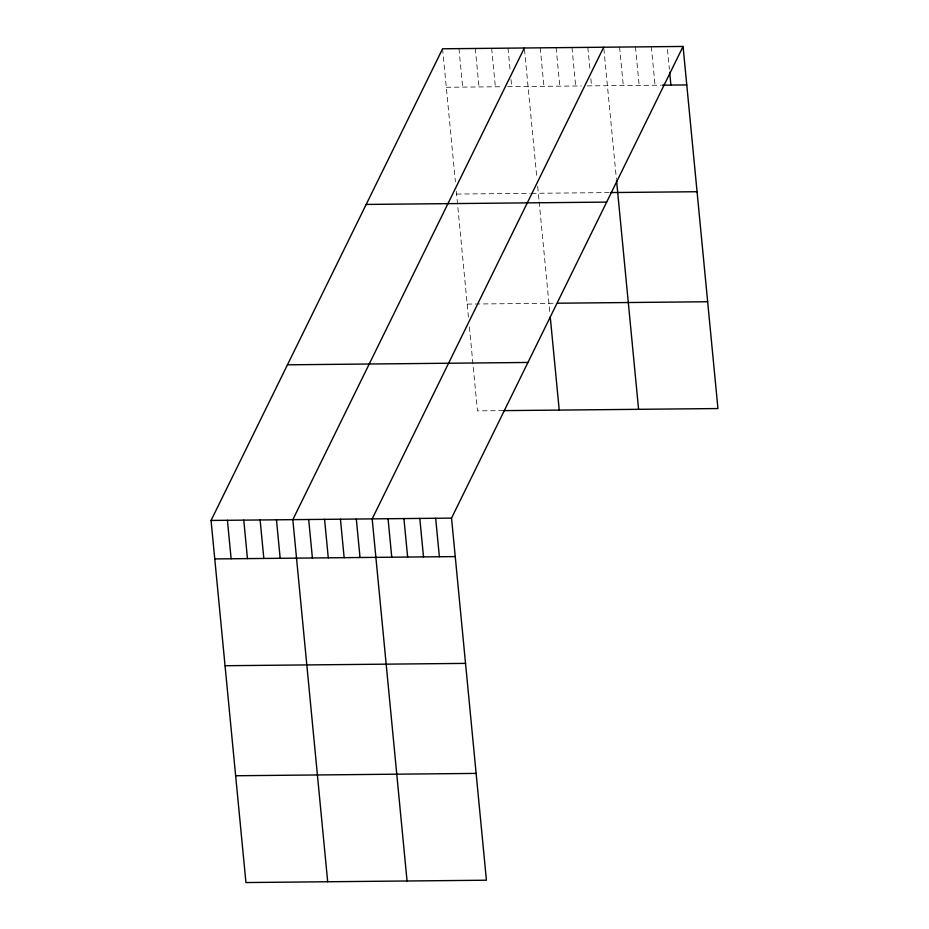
<?xml version="1.0" encoding="UTF-8"?>
<svg xmlns="http://www.w3.org/2000/svg" width="929" height="929" viewBox="0 0 929 929"><rect width="100%" height="100%" fill="white"/><g stroke="black" fill="none" stroke-linecap="round" stroke-linejoin="round"><path stroke-width="0.7" stroke-dasharray="4.64 3.48" d="M446.292 87.268L502.171 86.722M507.617 86.664L581.449 85.956M587.221 85.898L660.809 85.178M456.58 194.056L530.169 193.348M531.527 193.337L609.041 192.582M467.171 304.085L554.706 303.237M503.344 410.63L477.46 410.885L469.157 324.627M667.475 49.458L669.391 69.408M651.334 46.764L655.038 85.236M635.459 46.914L639.164 85.387M619.585 47.065L623.289 85.549M603.85 48.645L616.38 178.798M587.836 47.379L590.043 70.174M590.856 78.733L591.541 85.851M571.974 47.53L575.678 86.002M556.099 47.681L559.804 86.165M540.225 47.843L543.929 86.316M524.49 49.423L536.892 178.205M537.682 186.415L539.029 200.409M539.168 201.837L549.863 312.876M508 48.157L510.335 72.381M511.02 79.499L511.705 86.629M491.65 48.308L495.354 86.792M475.3 48.471L479.004 86.943M458.949 48.633L462.654 87.105M442.587 48.784L455.396 181.736M456.313 191.328L468.495 317.788"/><path stroke-width="1.39" d="M683.07 46.45L451.54 518.115L486.413 880.216L245.93 882.55L211.057 520.449L442.587 48.784L683.07 46.45L717.943 408.551L503.344 410.63M524.351 47.994L292.821 519.659L327.693 881.76M603.711 47.216L372.181 518.881L407.053 880.982M662.249 85.166L686.775 84.922M610.492 192.558L697.064 191.722M366.189 204.438L606.672 202.104M557.597 303.214L707.654 301.751M287.467 364.807L527.951 362.461M211.057 520.449L451.54 518.115M214.773 558.933L455.245 556.587M225.05 665.721L465.534 663.387M235.641 775.75L476.124 773.416M669.67 72.253L670.901 85.085M616.519 180.168L638.583 409.317M550.258 316.986L559.223 410.095M435.666 518.266L439.371 556.75M419.803 518.428L423.508 556.901M403.929 518.579L407.634 557.052M388.055 518.73L391.759 557.214M356.318 519.044L360.022 557.516M340.444 519.195L344.148 557.667M324.569 519.346L328.274 557.83M308.695 519.508L312.399 557.981M276.47 519.822L280.175 558.294M260.12 519.973L263.824 558.457M243.77 520.135L247.474 558.608M227.419 520.298L231.124 558.77"/></g></svg>
